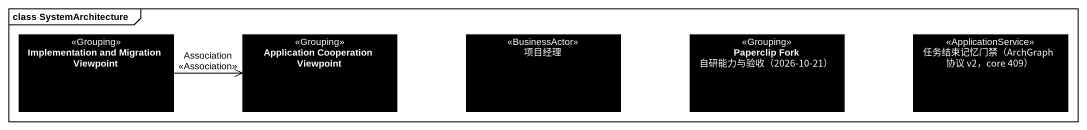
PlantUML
@startuml
mainframe class SystemArchitecture
hide circle
hide empty members
class "Implementation and Migration Viewpoint" as Implementation_and <<Grouping>> #000000
class "Application Cooperation Viewpoint" as Application_Cooperation <<Grouping>> #000000
class 项目经理 <<BusinessActor>> #000000
class "Paperclip Fork 自研能力与验收（2026-10-21）" as Paperclip_Fork_自研能力与验收_2026 <<Grouping>> #000000
class "任务结束记忆门禁（ArchGraph 协议 v2，core 409）" as 任务结束记忆门禁_ArchGraph_协议_v2 <<ApplicationService>> #000000
Implementation_and -right-> Application_Cooperation : Association\n<<Association>>
@enduml
